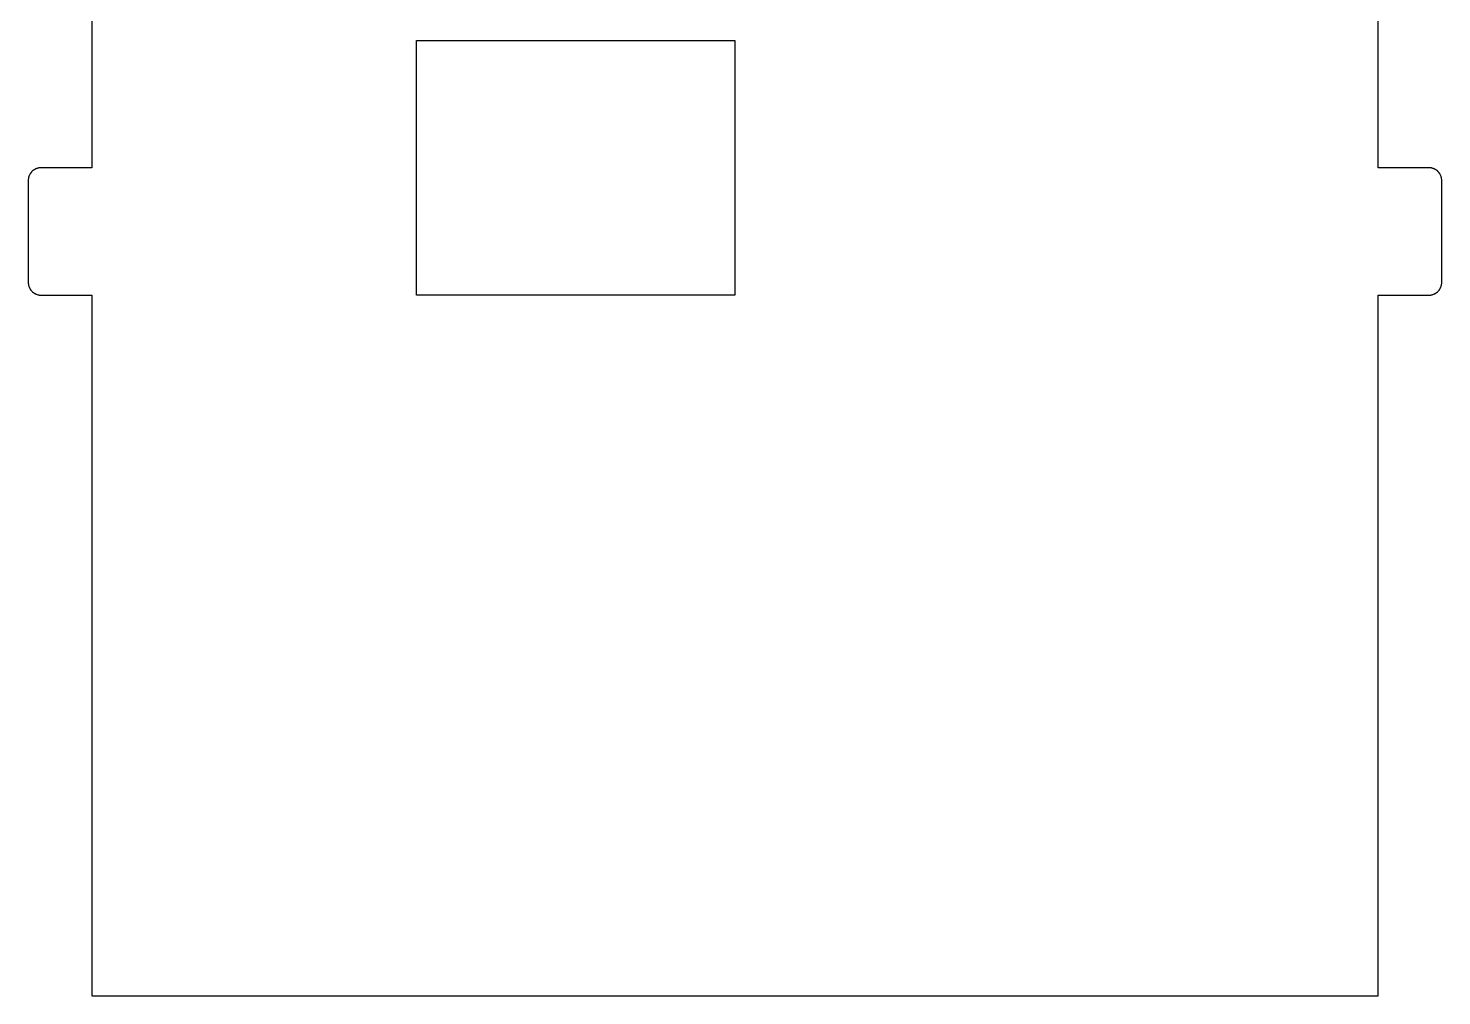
# Model space of a CAD drawing. Header units: metres. Extents: x -5 to 106, y 0 to 135.
# Drawn here: x -5 to 106, y 0 to 76 of the extents above; entities that cross this region are included whole.
import ezdxf

# ---------------------------------------------------------------- set-up
doc = ezdxf.new("R2010")
doc.units = ezdxf.units.M

msp = doc.modelspace()

# ---------------------------------------------------------------- linework, layer by layer
for p, q in [((100.95, 65), (100.95, 125)), ((0, 87.2832), (0, 65)), ((25.4746, 55), (25.4746, 75)), ((25.4746, 75), (50.4746, 75)), ((50.4746, 75), (50.4746, 55)), ((-4.93359, 64.3584), (-4.95117, 64.3086)), ((-4.92676, 64.375), (-4.93359, 64.3584)), ((-4.9209, 64.3906), (-4.92676, 64.375)), ((-4.91309, 64.4062), (-4.9209, 64.3906)), ((-4.90625, 64.4229), (-4.91309, 64.4062)), ((-4.88281, 64.4697), (-4.90625, 64.4229)), ((-4.875, 64.4844), (-4.88281, 64.4697)), ((-4.86621, 64.5), (-4.875, 64.4844)), ((-4.85742, 64.5146), (-4.86621, 64.5)), ((-4.84766, 64.5303), (-4.85742, 64.5146)), ((-4.83887, 64.5449), (-4.84766, 64.5303)), ((-4.8291, 64.5596), (-4.83887, 64.5449)), ((-4.81934, 64.5732), (-4.8291, 64.5596)), ((-4.80859, 64.5879), (-4.81934, 64.5732)), ((-4.79883, 64.6016), (-4.80859, 64.5879)), ((-4.77734, 64.6289), (-4.79883, 64.6016)), ((-4.76562, 64.6426), (-4.77734, 64.6289)), ((-4.75488, 64.6562), (-4.76562, 64.6426)), ((-4.71973, 64.6943), (-4.75488, 64.6562)), ((-4.69434, 64.7197), (-4.71973, 64.6943)), ((-4.65625, 64.7549), (-4.69434, 64.7197)), ((-4.64258, 64.7656), (-4.65625, 64.7549)), ((-4.62891, 64.7773), (-4.64258, 64.7656)), ((-4.60156, 64.7988), (-4.62891, 64.7773)), ((-4.58789, 64.8086), (-4.60156, 64.7988)), ((-4.57324, 64.8193), (-4.58789, 64.8086)), ((-4.55957, 64.8291), (-4.57324, 64.8193)), ((-4.54492, 64.8389), (-4.55957, 64.8291)), ((-4.53027, 64.8477), (-4.54492, 64.8389)), ((-4.51465, 64.8574), (-4.53027, 64.8477)), ((-4.5, 64.8662), (-4.51465, 64.8574)), ((-4.48438, 64.875), (-4.5, 64.8662)), ((-4.46973, 64.8828), (-4.48438, 64.875)), ((-4.42285, 64.9062), (-4.46973, 64.8828)), ((-4.40625, 64.9131), (-4.42285, 64.9062)), ((-4.39062, 64.9209), (-4.40625, 64.9131)), ((-4.375, 64.9268), (-4.39062, 64.9209)), ((-4.3584, 64.9336), (-4.375, 64.9268)), ((-4.30859, 64.9512), (-4.3584, 64.9336)), ((-4.24219, 64.9707), (-4.30859, 64.9512)), ((-4.22461, 64.9746), (-4.24219, 64.9707)), ((-4.20801, 64.9785), (-4.22461, 64.9746)), ((-4.19043, 64.9814), (-4.20801, 64.9785)), ((-4.17383, 64.9844), (-4.19043, 64.9814)), ((-4.15625, 64.9873), (-4.17383, 64.9844)), ((-4.13965, 64.9902), (-4.15625, 64.9873)), ((-4.06934, 64.998), (-4.13965, 64.9902)), ((-4.05273, 64.999), (-4.06934, 64.998)), ((-4.03516, 64.999), (-4.05273, 64.999)), ((-4.01758, 65), (-4.03516, 64.999)), ((0, 65), (-4.01758, 65)), ((104.968, 65), (100.95, 65)), ((104.985, 64.999), (104.968, 65)), ((105.002, 64.999), (104.985, 64.999)), ((105.02, 64.998), (105.002, 64.999)), ((105.072, 64.9922), (105.02, 64.998)), ((105.089, 64.9902), (105.072, 64.9922)), ((105.124, 64.9844), (105.089, 64.9902)), ((105.141, 64.9814), (105.124, 64.9844)), ((105.158, 64.9785), (105.141, 64.9814)), ((105.175, 64.9746), (105.158, 64.9785)), ((105.192, 64.9707), (105.175, 64.9746)), ((105.259, 64.9512), (105.192, 64.9707)), ((105.309, 64.9336), (105.259, 64.9512)), ((105.324, 64.9268), (105.309, 64.9336)), ((105.341, 64.9209), (105.324, 64.9268)), ((105.356, 64.9131), (105.341, 64.9209)), ((105.373, 64.9062), (105.356, 64.9131)), ((105.42, 64.8828), (105.373, 64.9062)), ((105.435, 64.875), (105.42, 64.8828)), ((105.45, 64.8662), (105.435, 64.875)), ((105.465, 64.8574), (105.45, 64.8662)), ((105.479, 64.8477), (105.465, 64.8574)), ((105.495, 64.8389), (105.479, 64.8477)), ((105.509, 64.8291), (105.495, 64.8389)), ((105.523, 64.8193), (105.509, 64.8291)), ((105.538, 64.8086), (105.523, 64.8193)), ((105.552, 64.7988), (105.538, 64.8086)), ((105.579, 64.7773), (105.552, 64.7988)), ((105.593, 64.7656), (105.579, 64.7773)), ((105.606, 64.7549), (105.593, 64.7656)), ((105.645, 64.7197), (105.606, 64.7549)), ((105.657, 64.707), (105.645, 64.7197)), ((105.669, 64.6943), (105.657, 64.707)), ((105.682, 64.6816), (105.669, 64.6943)), ((105.705, 64.6562), (105.682, 64.6816)), ((105.716, 64.6426), (105.705, 64.6562)), ((105.728, 64.6289), (105.716, 64.6426)), ((105.749, 64.6016), (105.728, 64.6289)), ((105.759, 64.5879), (105.749, 64.6016)), ((105.77, 64.5732), (105.759, 64.5879)), ((105.779, 64.5596), (105.77, 64.5732)), ((105.789, 64.5449), (105.779, 64.5596)), ((105.798, 64.5303), (105.789, 64.5449)), ((105.808, 64.5146), (105.798, 64.5303)), ((105.816, 64.5), (105.808, 64.5146)), ((105.824, 64.4844), (105.816, 64.5)), ((105.833, 64.4697), (105.824, 64.4844)), ((105.856, 64.4229), (105.833, 64.4697)), ((105.863, 64.4062), (105.856, 64.4229)), ((105.877, 64.375), (105.863, 64.4062)), ((105.884, 64.3584), (105.877, 64.375)), ((105.901, 64.3086), (105.884, 64.3584)), ((-4.99902, 64.0352), (-5, 64.0176)), ((-5, 64.0176), (-5, 55.9824)), ((-4.99805, 64.0693), (-4.99902, 64.0527)), ((-4.99902, 64.0527), (-4.99902, 64.0352)), ((-4.99023, 64.1396), (-4.99805, 64.0693)), ((-4.9873, 64.1562), (-4.99023, 64.1396)), ((-4.98438, 64.1738), (-4.9873, 64.1562)), ((-4.98145, 64.1904), (-4.98438, 64.1738)), ((-4.97852, 64.208), (-4.98145, 64.1904)), ((-4.97461, 64.2246), (-4.97852, 64.208)), ((-4.9707, 64.2422), (-4.97461, 64.2246)), ((-4.95117, 64.3086), (-4.9707, 64.2422)), ((105.916, 64.2588), (105.901, 64.3086)), ((105.92, 64.2422), (105.916, 64.2588)), ((105.925, 64.2246), (105.92, 64.2422)), ((105.928, 64.208), (105.925, 64.2246)), ((105.932, 64.1904), (105.928, 64.208)), ((105.935, 64.1738), (105.932, 64.1904)), ((105.938, 64.1562), (105.935, 64.1738)), ((105.94, 64.1396), (105.938, 64.1562)), ((105.946, 64.0869), (105.94, 64.1396)), ((105.947, 64.0693), (105.946, 64.0869)), ((105.948, 64.0527), (105.947, 64.0693)), ((105.95, 64.0176), (105.948, 64.0527)), ((105.95, 55.9824), (105.95, 64.0176)), ((-5, 55.9824), (-4.99902, 55.9648)), ((-4.99902, 55.9648), (-4.99902, 55.9473)), ((-4.99902, 55.9473), (-4.99805, 55.9307)), ((-4.99805, 55.9307), (-4.99023, 55.8604)), ((-4.99023, 55.8604), (-4.9873, 55.8438)), ((-4.9873, 55.8438), (-4.98438, 55.8262)), ((-4.98438, 55.8262), (-4.98145, 55.8096)), ((-4.98145, 55.8096), (-4.97852, 55.792)), ((-4.97852, 55.792), (-4.97461, 55.7754)), ((-4.97461, 55.7754), (-4.9707, 55.7578)), ((-4.9707, 55.7578), (-4.95117, 55.6914)), ((-4.95117, 55.6914), (-4.93359, 55.6416)), ((-4.93359, 55.6416), (-4.92676, 55.625)), ((-4.92676, 55.625), (-4.9209, 55.6094)), ((-4.9209, 55.6094), (-4.91309, 55.5938)), ((-4.91309, 55.5938), (-4.90625, 55.5771)), ((-4.90625, 55.5771), (-4.88281, 55.5303)), ((-4.88281, 55.5303), (-4.875, 55.5156)), ((-4.875, 55.5156), (-4.86621, 55.5)), ((-4.86621, 55.5), (-4.85742, 55.4854)), ((-4.85742, 55.4854), (-4.84766, 55.4697)), ((105.798, 55.4697), (105.808, 55.4854)), ((105.808, 55.4854), (105.816, 55.5)), ((105.816, 55.5), (105.824, 55.5156)), ((105.824, 55.5156), (105.833, 55.5303)), ((105.833, 55.5303), (105.856, 55.5771)), ((105.856, 55.5771), (105.863, 55.5938)), ((105.863, 55.5938), (105.877, 55.625)), ((105.877, 55.625), (105.884, 55.6416)), ((105.884, 55.6416), (105.901, 55.6914)), ((105.901, 55.6914), (105.916, 55.7412)), ((105.916, 55.7412), (105.92, 55.7578)), ((105.92, 55.7578), (105.925, 55.7754)), ((105.925, 55.7754), (105.928, 55.792)), ((105.928, 55.792), (105.932, 55.8096)), ((105.932, 55.8096), (105.935, 55.8262)), ((105.935, 55.8262), (105.938, 55.8438)), ((105.938, 55.8438), (105.94, 55.8604)), ((105.94, 55.8604), (105.946, 55.9131)), ((105.946, 55.9131), (105.947, 55.9307)), ((105.947, 55.9307), (105.948, 55.9473)), ((105.948, 55.9473), (105.95, 55.9824)), ((-4.84766, 55.4697), (-4.83887, 55.4551)), ((-4.83887, 55.4551), (-4.8291, 55.4404)), ((-4.8291, 55.4404), (-4.81934, 55.4268)), ((-4.81934, 55.4268), (-4.80859, 55.4121)), ((-4.80859, 55.4121), (-4.79883, 55.3984)), ((-4.79883, 55.3984), (-4.77734, 55.3711)), ((-4.77734, 55.3711), (-4.76562, 55.3574)), ((-4.76562, 55.3574), (-4.75488, 55.3438)), ((-4.75488, 55.3438), (-4.71973, 55.3057)), ((-4.71973, 55.3057), (-4.69434, 55.2803)), ((-4.69434, 55.2803), (-4.65625, 55.2451)), ((-4.65625, 55.2451), (-4.64258, 55.2344)), ((-4.64258, 55.2344), (-4.62891, 55.2227)), ((-4.62891, 55.2227), (-4.60156, 55.2012)), ((-4.60156, 55.2012), (-4.58789, 55.1914)), ((-4.58789, 55.1914), (-4.57324, 55.1807)), ((-4.57324, 55.1807), (-4.55957, 55.1709)), ((-4.55957, 55.1709), (-4.54492, 55.1611)), ((-4.54492, 55.1611), (-4.53027, 55.1523)), ((-4.53027, 55.1523), (-4.51465, 55.1426)), ((-4.51465, 55.1426), (-4.5, 55.1338)), ((-4.5, 55.1338), (-4.48438, 55.125)), ((-4.48438, 55.125), (-4.46973, 55.1172)), ((-4.46973, 55.1172), (-4.42285, 55.0938)), ((-4.42285, 55.0938), (-4.40625, 55.0869)), ((-4.40625, 55.0869), (-4.39062, 55.0791)), ((-4.39062, 55.0791), (-4.375, 55.0732)), ((-4.375, 55.0732), (-4.3584, 55.0664)), ((-4.3584, 55.0664), (-4.30859, 55.0488)), ((-4.30859, 55.0488), (-4.24219, 55.0293)), ((-4.24219, 55.0293), (-4.22461, 55.0254)), ((-4.22461, 55.0254), (-4.20801, 55.0215)), ((-4.20801, 55.0215), (-4.19043, 55.0186)), ((-4.19043, 55.0186), (-4.17383, 55.0156)), ((-4.17383, 55.0156), (-4.15625, 55.0127)), ((-4.15625, 55.0127), (-4.13965, 55.0098)), ((-4.13965, 55.0098), (-4.06934, 55.002)), ((-4.06934, 55.002), (-4.05273, 55.001)), ((-4.05273, 55.001), (-4.03516, 55.001)), ((-4.03516, 55.001), (-4.01758, 55)), ((-4.01758, 55), (0, 55)), ((0, 55), (0, 0)), ((50.4746, 55), (25.4746, 55)), ((100.95, 55), (104.968, 55)), ((100.95, 0), (100.95, 55)), ((104.968, 55), (104.985, 55.001)), ((104.985, 55.001), (105.002, 55.001)), ((105.002, 55.001), (105.02, 55.002)), ((105.02, 55.002), (105.072, 55.0078)), ((105.072, 55.0078), (105.089, 55.0098)), ((105.089, 55.0098), (105.124, 55.0156)), ((105.124, 55.0156), (105.141, 55.0186)), ((105.141, 55.0186), (105.158, 55.0215)), ((105.158, 55.0215), (105.175, 55.0254)), ((105.175, 55.0254), (105.192, 55.0293)), ((105.192, 55.0293), (105.259, 55.0488)), ((105.259, 55.0488), (105.309, 55.0664)), ((105.309, 55.0664), (105.324, 55.0732)), ((105.324, 55.0732), (105.341, 55.0791)), ((105.341, 55.0791), (105.356, 55.0869)), ((105.356, 55.0869), (105.373, 55.0938)), ((105.373, 55.0938), (105.42, 55.1172)), ((105.42, 55.1172), (105.435, 55.125)), ((105.435, 55.125), (105.45, 55.1338)), ((105.45, 55.1338), (105.465, 55.1426)), ((105.465, 55.1426), (105.479, 55.1523)), ((105.479, 55.1523), (105.495, 55.1611)), ((105.495, 55.1611), (105.509, 55.1709)), ((105.509, 55.1709), (105.523, 55.1807)), ((105.523, 55.1807), (105.538, 55.1914)), ((105.538, 55.1914), (105.552, 55.2012)), ((105.552, 55.2012), (105.579, 55.2227)), ((105.579, 55.2227), (105.593, 55.2344)), ((105.593, 55.2344), (105.606, 55.2451)), ((105.606, 55.2451), (105.645, 55.2803)), ((105.645, 55.2803), (105.657, 55.293)), ((105.657, 55.293), (105.669, 55.3057)), ((105.669, 55.3057), (105.682, 55.3184)), ((105.682, 55.3184), (105.705, 55.3438)), ((105.705, 55.3438), (105.716, 55.3574)), ((105.716, 55.3574), (105.728, 55.3711)), ((105.728, 55.3711), (105.749, 55.3984)), ((105.749, 55.3984), (105.759, 55.4121)), ((105.759, 55.4121), (105.77, 55.4268)), ((105.77, 55.4268), (105.779, 55.4404)), ((105.779, 55.4404), (105.789, 55.4551)), ((105.789, 55.4551), (105.798, 55.4697)), ((0, 0), (100.95, 0))]:
    msp.add_line(p, q)

doc.saveas('drawing.dxf')
